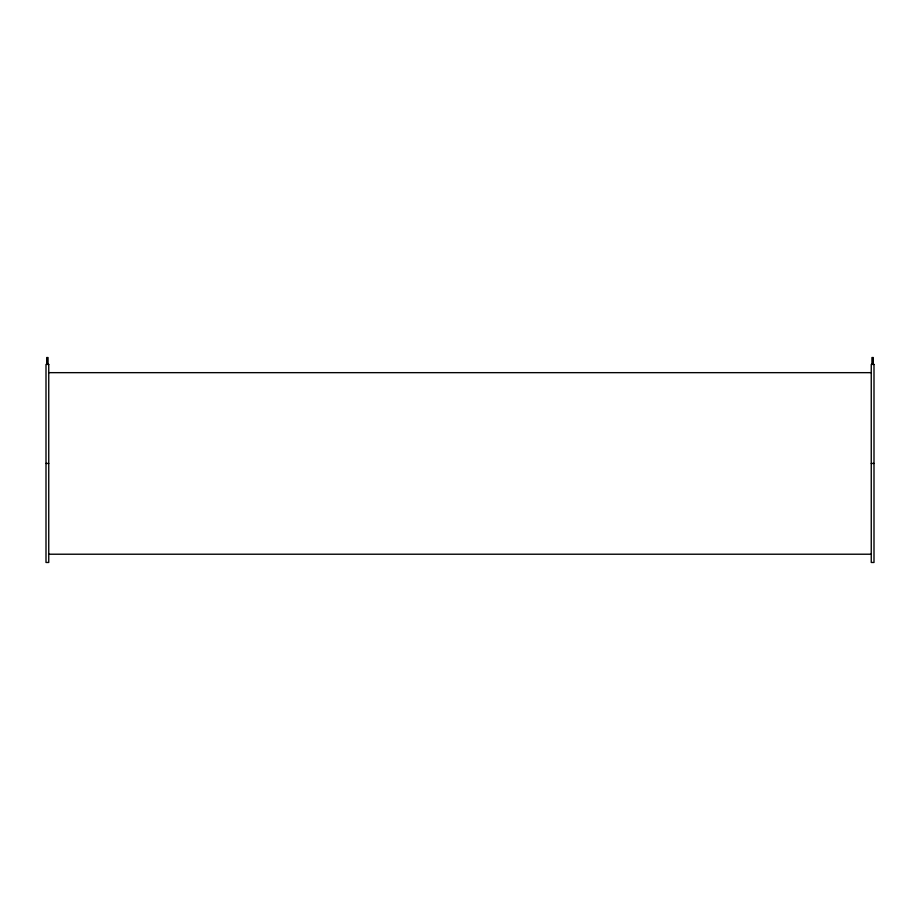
<?xml version="1.0" encoding="UTF-8"?>
<svg xmlns="http://www.w3.org/2000/svg" width="920" height="920" viewBox="0 0 920 920"><rect width="100%" height="100%" fill="white"/><g stroke="black" fill="none" stroke-linecap="round" stroke-linejoin="round"><path stroke-width="1.38" d="M48.748 372.657L871.125 372.657M46 463.438L48.748 463.438M871.251 463.438L874 463.438M48.748 554.219L871.125 554.219M873.31 364.412L873.31 357.535L871.942 357.535L871.942 364.412M48.058 364.412L48.058 357.535L46.69 357.535L46.69 364.412M48.748 364.412L46 364.412L46 562.465L48.748 562.465L48.748 364.412M874 364.412L871.251 364.412L871.251 562.465L874 562.465L874 364.412"/></g></svg>
